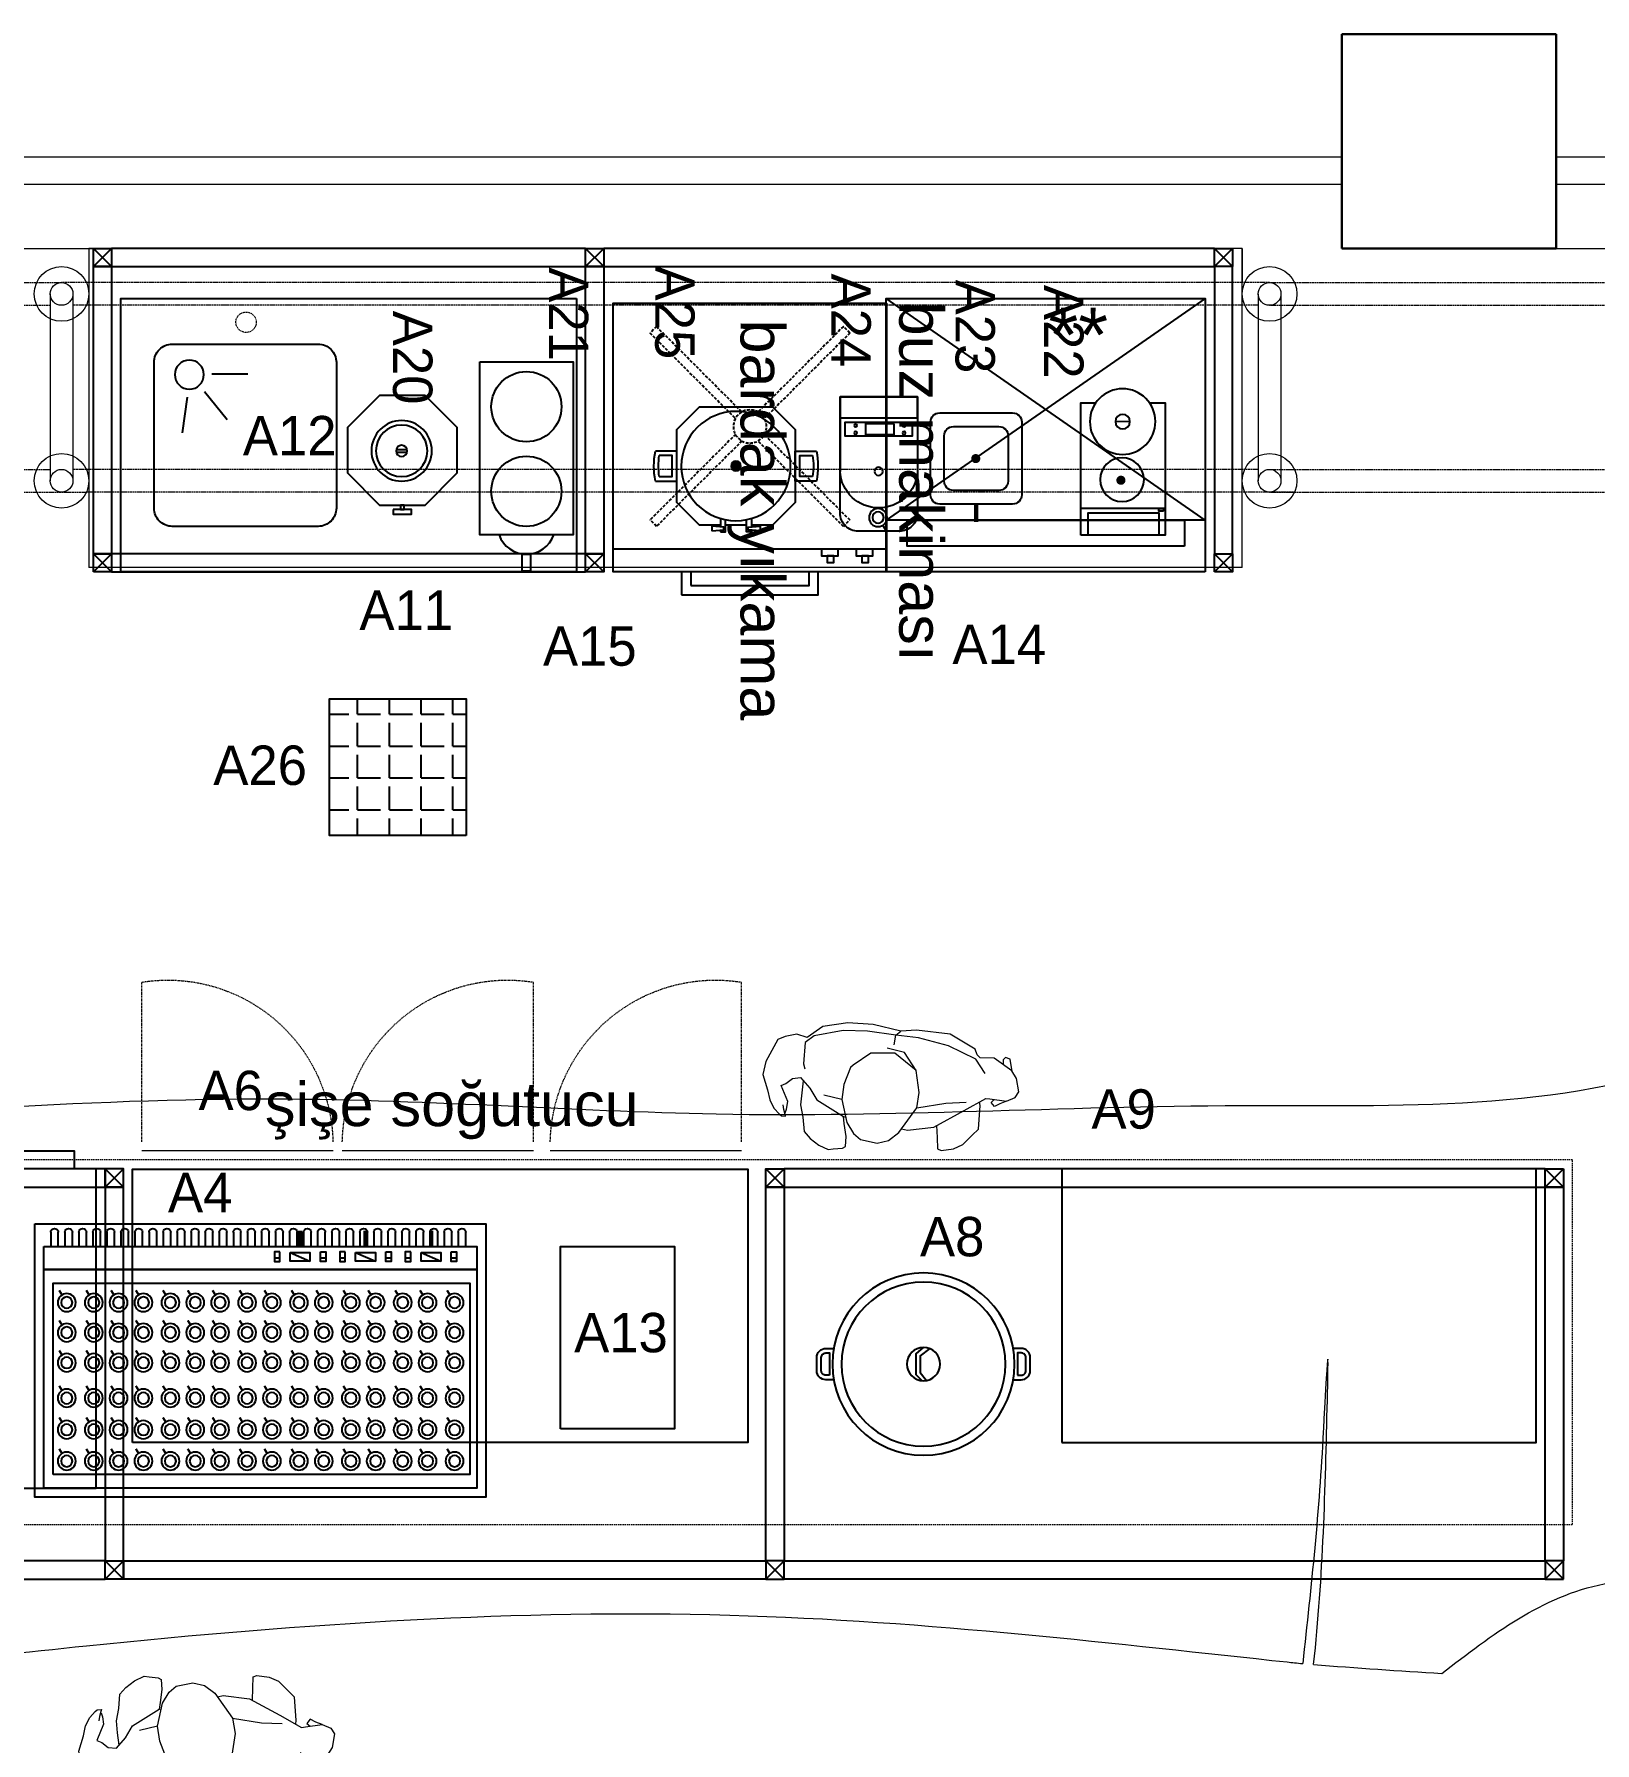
# Model space of a CAD drawing. Header units: millimetres. Extents: x 5421816 to 5431444, y -630403 to -629653.
# Drawn here: x 5425536 to 5425878.5, y -630041.1 to -629666.2 of the extents above; entities that cross this region are included whole.
import ezdxf
from ezdxf.enums import TextEntityAlignment as Align

# ---------------------------------------------------------------- set-up
doc = ezdxf.new("R2010")
doc.units = ezdxf.units.MM
doc.header["$LTSCALE"] = 0.05
for name, pattern in [('DASHED', [19.05, 12.7, -6.35]), ('DASHED2', [9.525, 6.35, -3.175]), ('DOT', [0.25, 0, -0.25])]:
    doc.linetypes.add(name, pattern=pattern)
doc.layers.get('0').update_dxf_attribs({"color": 253})
for name, color, linetype in [('-DWG_ANA', 7, 'Continuous'), ('002 Çizgi', 7, 'Continuous'), ('CG TASARIM LOGO', 7, 'Continuous'), ('Kıtc-002 Çizgi', 7, 'Continuous'), ('Kıtc-006 Yazı 001', 1, 'Continuous'), ('Kıtc-040 Detay', 7, 'Continuous'), ('S2000-002 Çizgi', 7, 'Continuous')]:
    doc.layers.add(name, color=color, linetype=linetype)
for name, color, linetype, lineweight in [('-DWG_DETAY1', 7, 'Continuous', 9), ('-DWG_DETAY4', 7, 'DOT', 18), ('A-ALÇIPAN', 30, 'Continuous', 30), ('TEFRIS', 251, 'Continuous', 9), ('tefriş', 45, 'Continuous', 18)]:
    doc.layers.add(name, color=color, linetype=linetype, lineweight=lineweight)
doc.styles.get("Standard").update_dxf_attribs({"font": 'arial.ttf'})
doc.styles.add('TAKSİM', font='GOTHIC.TTF', dxfattribs={"height": 7})

# ---------------------------------------------------------------- blocks, each defined once
blk = doc.blocks.new('cfcfcfcfc')
for p, q in [((220719.9, -32187.92), (220726.13, -32185.4)), ((220720.27, -32185.76), (220725.95, -32182.87)), ((220725.95, -32182.87), (220733.39, -32182.48)), ((220726.13, -32185.4), (220732.82, -32184.14)), ((220732.82, -32184.14), (220737.82, -32183.94)), ((220733.39, -32182.48), (220736.78, -32182.96)), ((220736.78, -32182.96), (220742.96, -32181.97)), ((220737.82, -32183.94), (220736.78, -32182.96)), ((220737.82, -32183.94), (220744.06, -32183.48)), ((220738.01, -32186.09), (220737.82, -32183.94)), ((220742.96, -32181.97), (220748.54, -32182.02)), ((220744.06, -32183.48), (220749.41, -32183.76)), ((220748.54, -32182.02), (220753.96, -32183.21)), ((220749.41, -32183.76), (220755.68, -32185.37)), ((220753.96, -32183.21), (220757.21, -32185.81)), ((220755.68, -32185.37), (220757.54, -32186.92)), ((220757.21, -32185.81), (220759.54, -32185.27)), ((220759.54, -32185.27), (220762.03, -32185.97)), ((220711.76, -32190.05), (220712.42, -32187.41)), ((220711.86, -32189.91), (220715.91, -32187.4)), ((220712.42, -32187.41), (220713.48, -32187.12)), ((220713.48, -32187.12), (220713.95, -32187.65)), ((220713.95, -32187.65), (220713.87, -32188.64)), ((220715.91, -32187.4), (220719.01, -32187.54)), ((220717.66, -32190.89), (220719.9, -32187.92)), ((220719.01, -32187.54), (220719.73, -32186.97)), ((220719.73, -32186.97), (220720.27, -32185.76)), ((220732.82, -32191.37), (220735.63, -32187.55)), ((220732.82, -32191.37), (220737.74, -32187.9)), ((220735.63, -32187.55), (220739.53, -32186.9)), ((220737.74, -32187.9), (220743.03, -32188.23)), ((220743.03, -32188.23), (220746.69, -32191.13)), ((220757.54, -32186.92), (220757.57, -32191.65)), ((220762.03, -32185.97), (220763.6, -32186.72)), ((220763.6, -32186.72), (220765.87, -32191.71)), ((220710.04, -32194.43), (220710.72, -32191.49)), ((220710.72, -32191.49), (220711.86, -32189.91)), ((220731.79, -32196.08), (220732.82, -32191.37)), ((220746.69, -32191.13), (220747.21, -32191.69)), ((220747.21, -32191.69), (220748.4, -32195.57)), ((220757.57, -32191.65), (220757.22, -32192.69)), ((220765.87, -32191.71), (220766.29, -32194.64)), ((220710.72, -32195.72), (220710.04, -32194.43)), ((220712.55, -32196.65), (220710.72, -32195.72)), ((220716.24, -32196.41), (220712.55, -32196.65)), ((220712.55, -32196.65), (220713.95, -32197.3)), ((220715.89, -32197.13), (220715.25, -32196.46)), ((220717.13, -32196.35), (220716.24, -32196.41)), ((220721.71, -32199.36), (220717.13, -32196.35)), ((220732.12, -32199.48), (220731.79, -32196.08)), ((220748.4, -32195.57), (220748.63, -32198.89)), ((220755.84, -32196.85), (220754.1, -32199.32)), ((220758, -32194.72), (220755.84, -32196.85)), ((220757.37, -32195.35), (220757.51, -32198.02)), ((220759.79, -32195.03), (220758, -32194.72)), ((220761.12, -32196.22), (220759.79, -32195.03)), ((220760.41, -32200.14), (220762.16, -32196.71)), ((220762.16, -32196.71), (220761.12, -32196.22)), ((220766.29, -32194.64), (220765.03, -32197.92)), ((220713.95, -32197.3), (220715.1, -32198.01)), ((220715.1, -32198.01), (220715.89, -32197.13)), ((220718.27, -32203.17), (220718.29, -32197.97)), ((220718.29, -32197.97), (220718.43, -32197.21)), ((220725.8, -32197.99), (220721.34, -32197.51)), ((220728.05, -32203.45), (220721.71, -32199.36)), ((220732.12, -32199.48), (220725.8, -32197.99)), ((220735.6, -32205.2), (220732.12, -32199.48)), ((220748.63, -32198.89), (220747.18, -32203.81)), ((220754.1, -32199.32), (220747.99, -32202.58)), ((220748.63, -32198.89), (220752.64, -32198.19)), ((220757.51, -32198.02), (220757.57, -32200.7)), ((220760.56, -32201.83), (220760.41, -32200.14)), ((220764.41, -32200.08), (220763.35, -32201.83)), ((220765.03, -32197.92), (220764.41, -32200.08)), ((220719.53, -32204.62), (220718.27, -32203.17)), ((220727.48, -32203.09), (220727.17, -32205.71)), ((220733.77, -32204.54), (220728.05, -32203.45)), ((220735.09, -32204.35), (220733.77, -32204.54)), ((220747.18, -32203.81), (220745.57, -32206.15)), ((220747.09, -32206.86), (220747.73, -32204.04)), ((220747.99, -32202.58), (220747.52, -32202.65)), ((220747.73, -32204.04), (220747.99, -32202.58)), ((220756.86, -32203.33), (220756.39, -32206.48)), ((220757.57, -32200.7), (220756.86, -32203.33)), ((220760.79, -32202.66), (220760.56, -32201.83)), ((220760.68, -32203.4), (220760.79, -32203.02)), ((220761.57, -32203.4), (220760.68, -32203.4)), ((220760.79, -32203.02), (220761.2, -32201.95)), ((220761.2, -32201.95), (220761.39, -32200.94)), ((220762.05, -32203.07), (220761.57, -32203.4)), ((220763.35, -32201.83), (220762.05, -32203.07)), ((220721.43, -32206.8), (220719.53, -32204.62)), ((220723.43, -32207.88), (220721.43, -32206.8)), ((220726.08, -32208.45), (220723.43, -32207.88)), ((220726.94, -32208.16), (220726.08, -32208.45)), ((220727.17, -32205.71), (220726.94, -32208.16)), ((220737.75, -32207.08), (220735.6, -32205.2)), ((220740.21, -32207.84), (220737.75, -32207.08)), ((220743.91, -32207.34), (220740.21, -32207.84)), ((220745.57, -32206.15), (220743.91, -32207.34)), ((220747.11, -32209.07), (220747.09, -32206.86)), ((220754.96, -32207.88), (220752.98, -32209.19)), ((220756.39, -32206.48), (220754.96, -32207.88)), ((220747.74, -32209.48), (220747.11, -32209.07)), ((220749.72, -32209.8), (220747.74, -32209.48)), ((220750.82, -32210.02), (220749.72, -32209.8)), ((220752.98, -32209.19), (220750.82, -32210.02))]:
    blk.add_line(p, q)
blk = doc.blocks.new('A$C470016F2')
at = {"layer": 'Kıtc-002 Çizgi'}
for points in [[(25, 8), (15, 8), (15, 4), (25, 4)], [(40, 4), (0, 4), (0, 0), (40, 0)]]:
    blk.add_lwpolyline(points, close=True, dxfattribs=at)
blk = doc.blocks.new('A$C53E03B34')
at = {"layer": 'Kıtc-002 Çizgi'}
for points in [[(3.74, 16.55), (2, 16.55, -0.414214), (0, 18.55), (0, 21.45, -0.414214), (2, 23.45), (3.74, 23.45)], [(43.14, 16.55), (44.87, 16.55, 0.414214), (46.87, 18.55), (46.87, 21.45, 0.414214), (44.87, 23.45), (43.14, 23.45)]]:
    blk.add_lwpolyline(points, format="xyb", dxfattribs=at)
for points in [[(22.08, 23.4), (24.16, 21.79), (24.16, 18.12), (22.75, 16.4)], [(23.49, 23.65), (25.16, 22.26), (25.16, 17.69), (23.76, 16.35)]]:
    blk.add_lwpolyline(points, dxfattribs=at)
for points in [[(2.83, 17.55), (2, 17.55, -0.414214), (1, 18.55), (1, 21.45, -0.414214), (2, 22.45), (2.83, 22.45)], [(44.05, 17.55), (44.87, 17.55, 0.414214), (45.87, 18.55), (45.87, 21.45, 0.414214), (44.87, 22.45), (44.05, 22.45)]]:
    blk.add_lwpolyline(points, format="xyb", close=True, dxfattribs=at)
for radius in [20, 18, 3.66]:
    blk.add_circle((23.44, 20), radius, dxfattribs=at)
blk = doc.blocks.new('A$C30F503A4')
at = {"layer": 'Kıtc-002 Çizgi'}
for p, q in [((56.05, 6.26), (60.38, 8.18)), ((70.42, 6.26), (74.75, 8.18)), ((84.79, 6.26), (89.12, 8.18))]:
    blk.add_line(p, q, dxfattribs=at)
for points in [[(0, 0), (99, 0), (99, 60), (0, 60)], [(2, 10), (97, 10), (97, 58), (2, 58)], [(4, 55), (4, 13), (95.5, 13), (95.5, 55)], [(2, 5), (97, 5), (97, 10), (2, 10)], [(53.76, 6.14), (52.58, 6.14), (52.58, 8.24), (53.76, 8.24)], [(56.05, 6.26), (60.38, 6.26), (60.38, 8.18), (56.05, 8.18)], [(62.67, 6.14), (63.84, 6.14), (63.84, 8.24), (62.67, 8.24)], [(68.13, 6.14), (66.95, 6.14), (66.95, 8.24), (68.13, 8.24)], [(70.42, 6.26), (74.75, 6.26), (74.75, 8.18), (70.42, 8.18)], [(77.04, 6.14), (78.21, 6.14), (78.21, 8.24), (77.04, 8.24)], [(82.5, 6.14), (81.32, 6.14), (81.32, 8.24), (82.5, 8.24)], [(84.79, 6.26), (89.12, 6.26), (89.12, 8.18), (84.79, 8.18)], [(91.41, 6.14), (92.58, 6.14), (92.58, 8.24), (91.41, 8.24)]]:
    blk.add_lwpolyline(points, close=True, dxfattribs=at)
for points, const_width in [([(5.94, 50.33), (5.36, 49.38)], 0.5), ([(11.88, 50.33), (11.3, 49.38)], 0.5), ([(17.32, 50.33), (16.74, 49.38)], 0.5), ([(22.77, 50.33), (22.18, 49.38)], 0.5), ([(28.7, 50.33), (28.12, 49.38)], 0.5), ([(34.15, 50.33), (33.57, 49.38)], 0.5), ([(39.59, 50.33), (39.01, 49.38)], 0.5), ([(45.53, 50.33), (44.95, 49.38)], 0.5), ([(50.97, 50.33), (50.39, 49.38)], 0.5), ([(56.91, 50.33), (56.33, 49.38)], 0.5), ([(62.36, 50.33), (61.77, 49.38)], 0.5), ([(68.29, 50.33), (67.71, 49.38)], 0.5), ([(73.74, 50.33), (73.16, 49.38)], 0.5), ([(79.68, 50.33), (79.09, 49.38)], 0.5), ([(85.12, 50.33), (84.54, 49.38)], 0.5), ([(91.06, 50.33), (90.48, 49.38)], 0.5), ([(5.94, 43.43), (5.36, 42.49)], 0.5), ([(11.88, 43.43), (11.3, 42.49)], 0.5), ([(17.32, 43.43), (16.74, 42.49)], 0.5), ([(22.77, 43.43), (22.18, 42.49)], 0.5), ([(28.7, 43.43), (28.12, 42.49)], 0.5), ([(34.15, 43.43), (33.57, 42.49)], 0.5), ([(39.59, 43.43), (39.01, 42.49)], 0.5), ([(45.53, 43.43), (44.95, 42.49)], 0.5), ([(50.97, 43.43), (50.39, 42.49)], 0.5), ([(56.91, 43.43), (56.33, 42.49)], 0.5), ([(62.36, 43.43), (61.77, 42.49)], 0.5), ([(68.29, 43.43), (67.71, 42.49)], 0.5), ([(73.74, 43.43), (73.16, 42.49)], 0.5), ([(79.68, 43.43), (79.09, 42.49)], 0.5), ([(85.12, 43.43), (84.54, 42.49)], 0.5), ([(91.06, 43.43), (90.48, 42.49)], 0.5), ([(5.94, 36.51), (5.36, 35.56)], 0.5), ([(11.88, 36.51), (11.3, 35.56)], 0.5), ([(17.32, 36.51), (16.74, 35.56)], 0.5), ([(22.77, 36.51), (22.18, 35.56)], 0.5), ([(28.7, 36.51), (28.12, 35.56)], 0.5), ([(34.15, 36.51), (33.57, 35.56)], 0.5), ([(39.59, 36.51), (39.01, 35.56)], 0.5), ([(45.53, 36.51), (44.95, 35.56)], 0.5), ([(50.97, 36.51), (50.39, 35.56)], 0.5), ([(56.91, 36.51), (56.33, 35.56)], 0.5), ([(62.36, 36.51), (61.77, 35.56)], 0.5), ([(68.29, 36.51), (67.71, 35.56)], 0.5), ([(73.74, 36.51), (73.16, 35.56)], 0.5), ([(79.68, 36.51), (79.09, 35.56)], 0.5), ([(85.12, 36.51), (84.54, 35.56)], 0.5), ([(91.06, 36.51), (90.48, 35.56)], 0.5), ([(5.94, 28.73), (5.36, 27.78)], 0.5), ([(11.88, 28.73), (11.3, 27.78)], 0.5), ([(17.32, 28.73), (16.74, 27.78)], 0.5), ([(22.77, 28.73), (22.18, 27.78)], 0.5), ([(28.7, 28.73), (28.12, 27.78)], 0.5), ([(34.15, 28.73), (33.57, 27.78)], 0.5), ([(39.59, 28.73), (39.01, 27.78)], 0.5), ([(45.53, 28.73), (44.95, 27.78)], 0.5), ([(50.97, 28.73), (50.39, 27.78)], 0.5), ([(56.91, 28.73), (56.33, 27.78)], 0.5), ([(62.36, 28.73), (61.77, 27.78)], 0.5), ([(68.29, 28.73), (67.71, 27.78)], 0.5), ([(73.74, 28.73), (73.16, 27.78)], 0.5), ([(79.68, 28.73), (79.09, 27.78)], 0.5), ([(85.12, 28.73), (84.54, 27.78)], 0.5), ([(91.06, 28.73), (90.48, 27.78)], 0.5), ([(5.94, 22.14), (5.36, 21.19)], 0.5), ([(11.88, 22.14), (11.3, 21.19)], 0.5), ([(17.32, 22.14), (16.74, 21.19)], 0.5), ([(22.77, 22.14), (22.18, 21.19)], 0.5), ([(28.7, 22.14), (28.12, 21.19)], 0.5), ([(34.15, 22.14), (33.57, 21.19)], 0.5), ([(39.59, 22.14), (39.01, 21.19)], 0.5), ([(45.53, 22.14), (44.95, 21.19)], 0.5), ([(50.97, 22.14), (50.39, 21.19)], 0.5), ([(56.91, 22.14), (56.33, 21.19)], 0.5), ([(62.36, 22.14), (61.77, 21.19)], 0.5), ([(68.29, 22.14), (67.71, 21.19)], 0.5), ([(73.74, 22.14), (73.16, 21.19)], 0.5), ([(79.68, 22.14), (79.09, 21.19)], 0.5), ([(85.12, 22.14), (84.54, 21.19)], 0.5), ([(91.06, 22.14), (90.48, 21.19)], 0.5), ([(5.94, 15.54), (5.36, 14.59)], 0.5), ([(11.88, 15.54), (11.3, 14.59)], 0.5), ([(17.32, 15.54), (16.74, 14.59)], 0.5), ([(22.77, 15.54), (22.18, 14.59)], 0.5), ([(28.7, 15.54), (28.12, 14.59)], 0.5), ([(34.15, 15.54), (33.57, 14.59)], 0.5), ([(39.59, 15.54), (39.01, 14.59)], 0.5), ([(45.53, 15.54), (44.95, 14.59)], 0.5), ([(50.97, 15.54), (50.39, 14.59)], 0.5), ([(56.91, 15.54), (56.33, 14.59)], 0.5), ([(62.36, 15.54), (61.77, 14.59)], 0.5), ([(68.29, 15.54), (67.71, 14.59)], 0.5), ([(73.74, 15.54), (73.16, 14.59)], 0.5), ([(79.68, 15.54), (79.09, 14.59)], 0.5), ([(85.12, 15.54), (84.54, 14.59)], 0.5), ([(91.06, 15.54), (90.48, 14.59)], 0.5), ([(53.76, 7.5), (52.58, 7.5)], 0.5), ([(62.67, 7.5), (63.84, 7.5)], 0.5), ([(68.13, 7.5), (66.95, 7.5)], 0.5), ([(77.04, 7.5), (78.21, 7.5)], 0.5), ([(82.5, 7.5), (81.32, 7.5)], 0.5), ([(91.41, 7.5), (92.58, 7.5)], 0.5), ([(58.24, 5), (58.24, 1.5)], 1), ([(72.61, 5), (72.61, 1.5)], 1), ([(86.98, 5), (86.98, 1.5)], 1)]:
    blk.add_lwpolyline(points, dxfattribs=dict(at, const_width=const_width))
for points in [[(3.49, 1.85), (3.49, 5)], [(5.16, 5), (5.16, 1.85)], [(6.57, 1.85), (6.57, 5)], [(8.25, 5), (8.25, 1.85)], [(9.66, 1.85), (9.66, 5)], [(11.33, 5), (11.33, 1.85)], [(11.33, 5), (11.33, 1.85)], [(12.74, 1.85), (12.74, 5)], [(14.41, 5), (14.41, 1.85)], [(15.82, 1.85), (15.82, 5)], [(17.5, 5), (17.5, 1.85)], [(18.91, 1.85), (18.91, 5)], [(20.58, 5), (20.58, 1.85)], [(20.58, 5), (20.58, 1.85)], [(21.99, 1.85), (21.99, 5)], [(23.67, 5), (23.67, 1.85)], [(25.07, 1.85), (25.07, 5)], [(26.75, 5), (26.75, 1.85)], [(28.16, 1.85), (28.16, 5)], [(29.83, 5), (29.83, 1.85)], [(29.83, 5), (29.83, 1.85)], [(31.24, 1.85), (31.24, 5)], [(32.92, 5), (32.92, 1.85)], [(34.33, 1.85), (34.33, 5)], [(36, 5), (36, 1.85)], [(37.41, 1.85), (37.41, 5)], [(39.08, 5), (39.08, 1.85)], [(39.08, 5), (39.08, 1.85)], [(40.49, 1.85), (40.49, 5)], [(42.17, 5), (42.17, 1.85)], [(43.58, 1.85), (43.58, 5)], [(45.25, 5), (45.25, 1.85)], [(46.66, 1.85), (46.66, 5)], [(48.33, 5), (48.33, 1.85)], [(48.33, 5), (48.33, 1.85)], [(49.74, 1.85), (49.74, 5)], [(51.42, 5), (51.42, 1.85)], [(52.83, 1.85), (52.83, 5)], [(54.5, 5), (54.5, 1.85)], [(55.91, 1.85), (55.91, 5)], [(57.59, 5), (57.59, 1.85)], [(58.17, 5), (58.17, 1.85)], [(58.63, 5), (58.63, 1.85)], [(59, 1.85), (59, 5)], [(60.67, 5), (60.67, 1.85)], [(62.08, 1.85), (62.08, 5)], [(63.75, 5), (63.75, 1.85)], [(65.16, 1.85), (65.16, 5)], [(66.84, 5), (66.84, 1.85)], [(68.25, 1.85), (68.25, 5)], [(69.92, 5), (69.92, 1.85)], [(71.33, 1.85), (71.33, 5)], [(72.53, 5), (72.53, 1.85)], [(73, 5), (73, 1.85)], [(74.41, 1.85), (74.41, 5)], [(76.09, 5), (76.09, 1.85)], [(77.5, 1.85), (77.5, 5)], [(79.17, 5), (79.17, 1.85)], [(80.58, 1.85), (80.58, 5)], [(82.26, 5), (82.26, 1.85)], [(83.66, 1.85), (83.66, 5)], [(85.34, 5), (85.34, 1.85)], [(86.75, 1.85), (86.75, 5)], [(86.9, 5), (86.9, 1.85)], [(88.42, 5), (88.42, 1.85)], [(89.83, 1.85), (89.83, 5)], [(91.51, 5), (91.51, 1.85)], [(92.92, 1.85), (92.92, 5)], [(94.59, 5), (94.59, 1.85)]]:
    blk.add_lwpolyline(points, dxfattribs=at)
for centre, radius in [((7.01, 52.07), 1.98), ((7.01, 52.07), 1.24), ((12.95, 52.07), 1.98), ((12.95, 52.07), 1.24), ((18.39, 52.07), 1.98), ((18.39, 52.07), 1.24), ((23.83, 52.07), 1.98), ((23.83, 52.07), 1.24), ((29.77, 52.07), 1.98), ((29.77, 52.07), 1.24), ((35.22, 52.07), 1.98), ((35.22, 52.07), 1.24), ((40.66, 52.07), 1.98), ((40.66, 52.07), 1.24), ((46.6, 52.07), 1.98), ((46.6, 52.07), 1.24), ((52.04, 52.07), 1.98), ((52.04, 52.07), 1.24), ((57.98, 52.07), 1.98), ((57.98, 52.07), 1.24), ((63.42, 52.07), 1.98), ((63.42, 52.07), 1.24), ((69.36, 52.07), 1.98), ((69.36, 52.07), 1.24), ((74.81, 52.07), 1.98), ((74.81, 52.07), 1.24), ((80.74, 52.07), 1.98), ((80.74, 52.07), 1.24), ((86.19, 52.07), 1.98), ((86.19, 52.07), 1.24), ((92.13, 52.07), 1.98), ((92.13, 52.07), 1.24), ((7.01, 45.17), 1.98), ((7.01, 45.17), 1.24), ((12.95, 45.17), 1.98), ((12.95, 45.17), 1.24), ((18.39, 45.17), 1.98), ((18.39, 45.17), 1.24), ((23.83, 45.17), 1.98), ((23.83, 45.17), 1.24), ((29.77, 45.17), 1.98), ((29.77, 45.17), 1.24), ((35.22, 45.17), 1.98), ((35.22, 45.17), 1.24), ((40.66, 45.17), 1.98), ((40.66, 45.17), 1.24), ((46.6, 45.17), 1.98), ((46.6, 45.17), 1.24), ((52.04, 45.17), 1.98), ((52.04, 45.17), 1.24), ((57.98, 45.17), 1.98), ((57.98, 45.17), 1.24), ((63.42, 45.17), 1.98), ((63.42, 45.17), 1.24), ((69.36, 45.17), 1.98), ((69.36, 45.17), 1.24), ((74.81, 45.17), 1.98), ((74.81, 45.17), 1.24), ((80.74, 45.17), 1.98), ((80.74, 45.17), 1.24), ((86.19, 45.17), 1.98), ((86.19, 45.17), 1.24), ((92.13, 45.17), 1.98), ((92.13, 45.17), 1.24), ((7.01, 38.25), 1.98), ((7.01, 38.25), 1.24), ((12.95, 38.25), 1.98), ((12.95, 38.25), 1.24), ((18.39, 38.25), 1.98), ((18.39, 38.25), 1.24), ((23.83, 38.25), 1.98), ((23.83, 38.25), 1.24), ((29.77, 38.25), 1.98), ((29.77, 38.25), 1.24), ((35.22, 38.25), 1.98), ((35.22, 38.25), 1.24), ((40.66, 38.25), 1.98), ((40.66, 38.25), 1.24), ((46.6, 38.25), 1.98), ((46.6, 38.25), 1.24), ((52.04, 38.25), 1.98), ((52.04, 38.25), 1.24), ((57.98, 38.25), 1.98), ((57.98, 38.25), 1.24), ((63.42, 38.25), 1.98), ((63.42, 38.25), 1.24), ((69.36, 38.25), 1.98), ((69.36, 38.25), 1.24), ((74.81, 38.25), 1.98), ((74.81, 38.25), 1.24), ((80.74, 38.25), 1.98), ((80.74, 38.25), 1.24), ((86.19, 38.25), 1.98), ((86.19, 38.25), 1.24), ((92.13, 38.25), 1.98), ((92.13, 38.25), 1.24), ((7.01, 30.47), 1.98), ((7.01, 30.47), 1.24), ((12.95, 30.47), 1.98), ((12.95, 30.47), 1.24), ((18.39, 30.47), 1.98), ((18.39, 30.47), 1.24), ((23.83, 30.47), 1.98), ((23.83, 30.47), 1.24), ((29.77, 30.47), 1.98), ((29.77, 30.47), 1.24), ((35.22, 30.47), 1.98), ((35.22, 30.47), 1.24), ((40.66, 30.47), 1.98), ((40.66, 30.47), 1.24), ((46.6, 30.47), 1.98), ((46.6, 30.47), 1.24), ((52.04, 30.47), 1.98), ((52.04, 30.47), 1.24), ((57.98, 30.47), 1.98), ((57.98, 30.47), 1.24), ((63.42, 30.47), 1.98), ((63.42, 30.47), 1.24), ((69.36, 30.47), 1.98), ((69.36, 30.47), 1.24), ((74.81, 30.47), 1.98), ((74.81, 30.47), 1.24), ((80.74, 30.47), 1.98), ((80.74, 30.47), 1.24), ((86.19, 30.47), 1.98), ((86.19, 30.47), 1.24), ((92.13, 30.47), 1.98), ((92.13, 30.47), 1.24), ((7.01, 23.88), 1.98), ((7.01, 23.88), 1.24), ((12.95, 23.88), 1.98), ((12.95, 23.88), 1.24), ((18.39, 23.88), 1.98), ((18.39, 23.88), 1.24), ((23.83, 23.88), 1.98), ((23.83, 23.88), 1.24), ((29.77, 23.88), 1.98), ((29.77, 23.88), 1.24), ((35.22, 23.88), 1.98), ((35.22, 23.88), 1.24), ((40.66, 23.88), 1.98), ((40.66, 23.88), 1.24), ((46.6, 23.88), 1.98), ((46.6, 23.88), 1.24), ((52.04, 23.88), 1.98), ((52.04, 23.88), 1.24), ((57.98, 23.88), 1.98), ((57.98, 23.88), 1.24), ((63.42, 23.88), 1.98), ((63.42, 23.88), 1.24), ((69.36, 23.88), 1.98), ((69.36, 23.88), 1.24), ((74.81, 23.88), 1.98), ((74.81, 23.88), 1.24), ((80.74, 23.88), 1.98), ((80.74, 23.88), 1.24), ((86.19, 23.88), 1.98), ((86.19, 23.88), 1.24), ((92.13, 23.88), 1.98), ((92.13, 23.88), 1.24), ((7.01, 17.28), 1.98), ((12.95, 17.28), 1.98), ((18.39, 17.28), 1.98), ((23.83, 17.28), 1.98), ((29.77, 17.28), 1.98), ((35.22, 17.28), 1.98), ((40.66, 17.28), 1.98), ((46.6, 17.28), 1.98), ((52.04, 17.28), 1.98), ((57.98, 17.28), 1.98), ((63.42, 17.28), 1.98), ((69.36, 17.28), 1.98), ((74.81, 17.28), 1.98), ((80.74, 17.28), 1.98), ((86.19, 17.28), 1.98), ((92.13, 17.28), 1.98), ((7.01, 17.28), 1.24), ((12.95, 17.28), 1.24), ((18.39, 17.28), 1.24), ((23.83, 17.28), 1.24), ((29.77, 17.28), 1.24), ((35.22, 17.28), 1.24), ((40.66, 17.28), 1.24), ((46.6, 17.28), 1.24), ((52.04, 17.28), 1.24), ((57.98, 17.28), 1.24), ((63.42, 17.28), 1.24), ((69.36, 17.28), 1.24), ((74.81, 17.28), 1.24), ((80.74, 17.28), 1.24), ((86.19, 17.28), 1.24), ((92.13, 17.28), 1.24)]:
    blk.add_circle(centre, radius, dxfattribs=at)
for centre in [(4.33, 1.85), (7.41, 1.85), (10.49, 1.85), (10.49, 1.85), (13.58, 1.85), (16.66, 1.85), (19.74, 1.85), (19.74, 1.85), (22.83, 1.85), (25.91, 1.85), (29, 1.85), (29, 1.85), (32.08, 1.85), (35.16, 1.85), (38.25, 1.85), (38.25, 1.85), (41.33, 1.85), (44.41, 1.85), (47.5, 1.85), (47.5, 1.85), (50.58, 1.85), (53.66, 1.85), (56.75, 1.85), (59.83, 1.85), (62.92, 1.85), (66, 1.85), (69.08, 1.85), (72.17, 1.85), (75.25, 1.85), (78.33, 1.85), (81.42, 1.85), (84.5, 1.85), (87.59, 1.85), (90.67, 1.85), (93.75, 1.85)]:
    blk.add_arc(centre, 0.837, 180, 0, dxfattribs=at)
blk = doc.blocks.new('A$C6C415FB2')
at = {"layer": '-DWG_ANA', "color": 0, "elevation": 0}
blk.add_lwpolyline([(101.46, 164.16), (41.46, 164.16), (41.46, 29.16), (101.46, 29.16)], close=True, dxfattribs=at)
at = {"layer": '-DWG_DETAY1', "color": 0}
for p, q in [((37.46, 120.16), (37.46, 162.16)), ((37.46, 76.16), (37.46, 118.16)), ((37.46, 30.52), (37.46, 72.52))]:
    blk.add_line(p, q, dxfattribs=at)
at = {"layer": '-DWG_DETAY4', "color": 0, "elevation": 0}
for points in [[(35.46, 162.16), (0.46, 162.16, 0.454885), (35.46, 120.19, 0.414214)], [(35.46, 76.16), (0.46, 76.16, -0.454885), (35.46, 118.13, -0.414214)], [(35.46, 30.52), (0.46, 30.52, -0.454885), (35.46, 72.49, -0.414214)]]:
    blk.add_lwpolyline(points, format="xyb", dxfattribs=at)
blk = doc.blocks.new('A$C14D17327')
at = {"layer": 'Kıtc-002 Çizgi', "color": 1, "elevation": 0}
blk.add_lwpolyline([(0, 4), (4, 4), (4, 0), (0, 0)], close=True, dxfattribs=at)
for points in [[(0, 4), (4, 0)], [(0, 0), (4, 4)]]:
    blk.add_lwpolyline(points, dxfattribs=at)
blk = doc.blocks.new('A$C3DDB3116')
at = {"layer": 'Kıtc-002 Çizgi'}
blk.add_lwpolyline([(0, 45.94), (20.5, 45.94), (20.5, 7.94), (0, 7.94), (0, 45.94)], dxfattribs=at)
blk.add_lwpolyline([(9.32, 3.72), (11.18, 3.72), (11.18, 0), (9.32, 0)], close=True, dxfattribs=at)
for centre in [(10.25, 36.07), (10.25, 17.5)]:
    blk.add_circle(centre, 7.7, dxfattribs=at)
blk.add_arc((10.25, 10.08), 6.37, 199.6345, 340.3655, dxfattribs=at)
blk = doc.blocks.new('A$C139E487F')
at = {"layer": '002 Çizgi'}
h = blk.add_hatch(color=256, dxfattribs=at)
edge = h.paths.add_edge_path()
edge.add_arc((18, 14.42), 1.06, 0, 360)
for points in [[(21.4, 1.42), (26, 1.42), (31, 6.42), (31, 22.42), (26, 27.42), (10, 27.42), (5, 22.42), (5, 6.42), (10, 1.42), (14.6, 1.42)], [(0.34, 11.14), (5, 11.14), (5, 17.71), (0.34, 17.71)], [(1.18, 12.14), (4, 12.14), (4, 16.71), (1.18, 16.71)], [(35.66, 11.14), (31, 11.14), (31, 17.71), (35.66, 17.71)], [(34.82, 12.14), (32, 12.14), (32, 16.71), (34.82, 16.71)], [(15.69, 1.42), (20.31, 1.42)]]:
    blk.add_lwpolyline(points, dxfattribs=at)
for radius in [12, 1.06]:
    blk.add_circle((18, 14.42), radius, dxfattribs=at)
for centre, radius, start, end in [((16, 14.42), 16, 168.1479, 191.8521), ((16, 14.42), 15, 171.2333, 188.7667), ((20, 14.42), 15, 351.2333, 8.7667), ((20, 14.42), 16, 348.1479, 11.8521)]:
    blk.add_arc(centre, radius, start, end, dxfattribs=at)
at = {"layer": 'Kıtc-002 Çizgi'}
for points in [[(12.67, 0.2), (15.33, 0.41), (15.33, 1.04), (12.67, 1.25)], [(23.33, 0.2), (20.67, 0.41), (20.67, 1.04), (23.33, 1.25)]]:
    blk.add_lwpolyline(points, close=True, dxfattribs=at)
for points in [[(14.6, 2.92), (14.6, 1.09)], [(14.6, 0), (15.69, 0), (15.69, 2.69)], [(14.6, 0.35), (14.6, 0)], [(21.4, 0), (20.31, 0), (20.31, 2.69)], [(21.4, 2.92), (21.4, 1.09)], [(21.4, 0.35), (21.4, 0)]]:
    blk.add_lwpolyline(points, dxfattribs=at)
blk = doc.blocks.new('A$C59BC7357')
at = {"layer": 'Kıtc-002 Çizgi'}
for p, q in [((15.13, 11.88), (15.13, 14.55)), ((15.69, 14.55), (15.69, 11.87))]:
    blk.add_line(p, q, dxfattribs=at)
blk.add_lwpolyline([(28.96, 18.92), (28.96, 7.84), (21.12, 0), (10.04, 0), (2.2, 7.84), (2.2, 18.92), (10.04, 26.76), (21.12, 26.76), (28.96, 18.92)], dxfattribs=at)
for points in [[(1.1, 11.18), (0, 11.18), (0, 15.58), (1.1, 15.58)], [(2.2, 12.95), (1.1, 12.95), (1.1, 13.81), (2.2, 13.81)]]:
    blk.add_lwpolyline(points, close=True, dxfattribs=at)
for radius in [7.38, 6.28, 1.37]:
    blk.add_circle((15.43, 13.21), radius, dxfattribs=at)
blk = doc.blocks.new('A$C0D0247C1')
at = {"layer": 'Kıtc-002 Çizgi'}
for points in [[(2, 0), (18, 0, 0.414214), (20, 2), (20, 18, 0.414214), (18, 20), (2, 20, 0.414214), (0, 18), (0, 2, 0.414214)], [(5, 3), (15, 3, 0.414214), (17, 5), (17, 15, 0.414214), (15, 17), (5, 17, 0.414214), (3, 15), (3, 5, 0.414214)]]:
    blk.add_lwpolyline(points, format="xyb", close=True, dxfattribs=at)
at = {"layer": 'Kıtc-002 Çizgi', "const_width": 1}
blk.add_lwpolyline([(9.53, 10.08, 1), (10.53, 10.08, 1)], format="xyb", close=True, dxfattribs=at)
blk.add_lwpolyline([(20, 10), (23.95, 10)], dxfattribs=at)
blk = doc.blocks.new('A$C64277205')
at = {"layer": '002 Çizgi'}
blk.add_lwpolyline([(4, 0), (13, 0, 0.414214), (17, 4), (17, 29.5), (0, 29.5), (0, 4, 0.414214)], format="xyb", close=True, dxfattribs=at)
for points in [[(0, 29.5), (17, 29.5), (17, 24.89), (0, 24.89)], [(1.08, 23.89), (15.92, 23.89), (15.92, 20.92), (1.08, 20.92)], [(5.15, 23.57), (11.4, 23.57), (11.4, 21.24), (5.15, 21.24)]]:
    blk.add_lwpolyline(points, close=True, dxfattribs=at)
for points in [[(17, 13.14), (17, 24.89), (0, 24.89), (0, 13.14)], [(17, 13.14), (17, 24.89), (17, 24.89), (17, 13.14)]]:
    blk.add_lwpolyline(points, dxfattribs=at)
for centre, radius in [((2.96, 23.23), 0.33), ((13.6, 23.23), 0.33), ((2.96, 21.57), 0.33), ((13.6, 21.57), 0.33), ((8.54, 13.14), 0.901)]:
    blk.add_circle(centre, radius, dxfattribs=at)
blk.add_arc((8.5, 13.65), 8.52, 183.4714, 356.5286, dxfattribs=at)
at = {"layer": 'Kıtc-002 Çizgi', "const_width": 0.5}
blk.add_lwpolyline([(7.59, 1.28), (7.01, 0.34)], dxfattribs=at)
at = {"layer": 'Kıtc-002 Çizgi'}
for radius in [1.98, 1.24]:
    blk.add_circle((8.66, 3.02), radius, dxfattribs=at)
blk = doc.blocks.new('A$C1C4536AD')
at = {"layer": 'Kıtc-002 Çizgi'}
for points in [[(0, 29), (0, 0), (18.5, 0)], [(3.39, 29), (0, 29), (0, 26.84)], [(18.5, 26.95), (18.5, 29), (15.2, 29)], [(18.5, 0), (18.5, 29)], [(7.82, 24.81), (10.92, 24.88)], [(0, 5.79), (18.5, 5.79)], [(1.26, 0), (1.26, 4.77), (16.97, 4.77), (16.97, 0)]]:
    blk.add_lwpolyline(points, dxfattribs=at)
at = {"layer": 'Kıtc-002 Çizgi', "const_width": 1}
blk.add_lwpolyline([(9.18, 12.02, 1), (10.18, 12.02, 1)], format="xyb", close=True, dxfattribs=at)
at = {"layer": 'Kıtc-002 Çizgi'}
blk.add_lwpolyline([(0.33, 5.24), (1.35, 5.24), (1.35, 5.79), (0.33, 5.79)], close=True, dxfattribs=at)
for centre, radius in [((9.3, 24.88), 7.2), ((9.3, 24.88), 1.6), ((9.43, 12.15), 4.82)]:
    blk.add_circle(centre, radius, dxfattribs=at)
blk = doc.blocks.new('A$C72A034B9')
at = {"layer": 'Kıtc-002 Çizgi'}
for p, q in [((11.66, 32.76, 0), (19.47, 33.87, 0)), ((6.52, 27.29, 0), (6.52, 19.4, 0)), ((10.43, 28.95, 0), (16.53, 23.94, 0))]:
    blk.add_line(p, q, dxfattribs=at)
at = {"layer": 'Kıtc-002 Çizgi', "elevation": 0}
blk.add_lwpolyline([(4, 0), (36, 0, 0.414214), (40, 4), (40, 36, 0.414214), (36, 40), (4, 40, 0.414214), (0, 36), (0, 4, 0.414214)], format="xyb", close=True, dxfattribs=at)
at = {"layer": 'Kıtc-002 Çizgi'}
blk.add_circle((6.71, 32.26, 0), 3.19, dxfattribs=at)
blk = doc.blocks.new('A$C521B02A0')
at = {"layer": 'S2000-002 Çizgi'}
blk.add_line((6.65, 10), (10.64, 10), dxfattribs=at)
for points in [[(0, 64), (0, 10), (60, 10), (60, 64)], [(0, 64), (0, 5), (60, 5), (60, 64)], [(3, 10), (6.65, 10), (6.65, 8.54), (3, 8.54)], [(3.97, 8.54), (5.43, 8.54), (5.43, 7.08), (3.97, 7.08)], [(10.64, 10), (14.29, 10), (14.29, 8.54), (10.64, 8.54)], [(11.61, 8.54), (13.07, 8.54), (13.07, 7.08), (11.61, 7.08)], [(45, 0), (15, 0), (15, 5), (45, 5)], [(43, 2), (17, 2), (17, 5), (43, 5)]]:
    blk.add_lwpolyline(points, close=True, dxfattribs=at)
at = {"layer": 'S2000-002 Çizgi', "linetype": 'DASHED'}
for points in [[(8.08, 57.42), (9.49, 58.84)], [(8.08, 57.42), (26.83, 38.67)], [(9.49, 58.84), (28.24, 40.09)], [(31.86, 40.19), (50.51, 58.84)], [(33.27, 38.77), (51.92, 57.42)], [(50.51, 58.84), (51.92, 57.42)], [(26.73, 35.06), (8.08, 16.41)], [(31.76, 33.74), (50.51, 15)], [(33.17, 35.16), (51.92, 16.41)], [(28.14, 33.64), (9.49, 15)], [(9.49, 15), (8.08, 16.41)], [(50.51, 15), (51.92, 16.41)]]:
    blk.add_lwpolyline(points, dxfattribs=at)
blk.add_circle((30, 36.92), 3.63, dxfattribs=at)
blk = doc.blocks.new('A$C4EA64847')
at = {"layer": 'S2000-002 Çizgi'}
for points in [[(1.56, 0), (50.19, 70)], [(50.19, 0), (1.56, 70)], [(50.19, 0), (50.19, 70)]]:
    blk.add_lwpolyline(points, dxfattribs=at)
for points in [[(61.56, 0), (61.56, 70), (1.56, 70), (1.56, 0)], [(55.92, 4.59), (55.92, 65.41), (50.19, 65.41), (50.19, 4.59)]]:
    blk.add_lwpolyline(points, close=True, dxfattribs=at)
blk.add_text('**', height=12, rotation=90, dxfattribs=at).set_placement((15.55, 21.33))

msp = doc.modelspace()

# ---------------------------------------------------------------- hatches: boundary and pattern name
at = {"layer": 'S2000-002 Çizgi'}
h = msp.add_hatch(dxfattribs=at)
h.set_pattern_fill('ANGLE', color=256, angle=360)
h.set_pattern_definition([(360, (5416694.141, -629801.452), (3e-15, 6.985), [5.08, -1.905]), (90, (5416694.141, -629801.452), (-6.985, 4e-15), [5.08, -1.905])])
h.paths.add_polyline_path([(5425600.83, -629842.03), (5425630.83, -629842.03), (5425630.83, -629812.03), (5425600.83, -629812.03)])

# ---------------------------------------------------------------- linework, layer by layer
at = {"layer": '-DWG_DETAY4', "color": 0}
msp.add_circle((5425582.55, -629729.39, 0), 2.24, dxfattribs=at)
msp.add_lwpolyline([(5425651.58, -629972.16), (5425651.58, -629932.16), (5425676.58, -629932.16), (5425676.58, -629972.16)], close=True)
at = {"layer": 'A-ALÇIPAN'}
for p, q in [((5425870.05, -629666.18), (5425823.05, -629666.18)), ((5425823.05, -629666.18), (5425823.05, -629713.18)), ((5425870.05, -629666.18), (5425870.05, -629713.18)), ((5425823.05, -629713.18), (5425870.05, -629713.18))]:
    msp.add_line(p, q, dxfattribs=at)
at = {"layer": 'CG TASARIM LOGO'}
msp.add_lwpolyline([(5425761.54, -629975.18), (5425865.64, -629975.18), (5425865.64, -629915.18), (5425761.54, -629915.18)], close=True, dxfattribs=at)
at = {"layer": 'Kıtc-002 Çizgi', "color": 1}
for points in [[(5425657.05, -629717.18), (5425657.05, -629713.18), (5425553.05, -629713.18), (5425553.05, -629717.18)], [(5425795.05, -629717.18), (5425795.05, -629713.18), (5425661.05, -629713.18), (5425661.05, -629717.18)], [(5425553.05, -629717.18), (5425553.05, -629780.18), (5425549.05, -629780.18), (5425549.05, -629717.18)], [(5425661.05, -629717.18), (5425661.05, -629780.18), (5425657.05, -629780.18), (5425657.05, -629717.18)], [(5425795.05, -629717.18), (5425795.05, -629780.18), (5425799.05, -629780.18), (5425799.05, -629717.18)], [(5425553.05, -629784.18), (5425657.05, -629784.18), (5425657.05, -629780.18), (5425553.05, -629780.18)], [(5425427.64, -629915.18), (5425427.64, -629919.18), (5425551.64, -629919.18), (5425551.64, -629915.18)], [(5425867.64, -629919.18), (5425867.64, -629915.18), (5425700.64, -629915.18), (5425700.64, -629919.18)], [(5425555.64, -630001.18), (5425555.64, -629919.18), (5425551.64, -629919.18), (5425551.64, -630001.18)], [(5425700.64, -629919.18), (5425700.64, -630001.18), (5425696.64, -630001.18), (5425696.64, -629919.18)], [(5425867.64, -630001.18), (5425867.64, -629919.18), (5425871.64, -629919.18), (5425871.64, -630001.18)], [(5425551.64, -630005.18), (5425551.64, -630001.18), (5425427.64, -630001.18), (5425427.64, -630005.18)], [(5425696.64, -630001.18), (5425696.64, -630005.18), (5425555.64, -630005.18), (5425555.64, -630001.18)], [(5425867.64, -630001.18), (5425867.64, -630005.18), (5425700.64, -630005.18), (5425700.64, -630001.18)]]:
    msp.add_lwpolyline(points, close=True, dxfattribs=at)
at = {"layer": 'S2000-002 Çizgi'}
for points in [[(5425655.05, -629724.18), (5425655.05, -629784.18), (5425555.05, -629784.18), (5425555.05, -629724.18)], [(5425429.64, -629985.18), (5425549.64, -629985.18), (5425549.64, -629915.18), (5425429.64, -629915.18)]]:
    msp.add_lwpolyline(points, close=True, dxfattribs=at)
at = {"layer": 'S2000-002 Çizgi', "elevation": 0}
msp.add_lwpolyline([(5425630.83, -629842.03), (5425600.83, -629842.03), (5425600.83, -629812.03), (5425630.83, -629812.03)], close=True, dxfattribs=at)
at = {"layer": 'TEFRIS', "linetype": 'ByBlock'}
for p, q in [((5425823.05, -629693.18), (5425261.05, -629693.18)), ((5426371.05, -629693.18), (5425870.05, -629693.18)), ((5425823.05, -629699.18), (5425261.05, -629699.18)), ((5426371.05, -629699.18), (5425870.05, -629699.18)), ((5425261.05, -629713.18), (5425762.55, -629713.18)), ((5425870.05, -629713.18), (5426371.05, -629713.18)), ((5425539.55, -629723.18), (5425539.55, -629764.18)), ((5425544.54, -629723.32), (5425544.54, -629764.24)), ((5425804.67, -629723.21), (5425804.67, -629764.2)), ((5425809.67, -629722.89), (5425809.67, -629764.33))]:
    msp.add_line(p, q, dxfattribs=at)
at = {"layer": 'TEFRIS', "linetype": 'DASHED2', "ltscale": 0.5}
for p, q in [((5425282.19, -629720.68), (5425542.05, -629720.68)), ((5425807.17, -629720.68), (5425542.05, -629720.68)), ((5425807.17, -629720.68), (5426123.05, -629720.68)), ((5425288.19, -629725.68), (5425539.55, -629725.68)), ((5425804.67, -629725.68), (5425544.55, -629725.68)), ((5425807.17, -629725.68), (5426120.55, -629725.68)), ((5425284.69, -629761.68), (5425539.55, -629761.68)), ((5425804.67, -629761.68), (5425544.55, -629761.68)), ((5425807.17, -629761.68), (5426120.55, -629761.68)), ((5425288.19, -629766.68), (5425547.5, -629766.68)), ((5425812.63, -629766.68), (5425547.5, -629766.68)), ((5425807.17, -629766.68), (5426123.05, -629766.68))]:
    msp.add_line(p, q, dxfattribs=at)
at = {"layer": 'TEFRIS', "linetype": 'DASHED2'}
for p, q in [((5425873.64, -629913.18), (5425173.64, -629913.18)), ((5425873.64, -629993.18), (5425873.64, -629913.18)), ((5425173.64, -629993.18), (5425873.64, -629993.18))]:
    msp.add_line(p, q, dxfattribs=at)
at = {"layer": 'TEFRIS', "linetype": 'ByBlock'}
for centre, radius in [((5425542.05, -629723.18), 6), ((5425807.17, -629723.18), 6), ((5425542.05, -629723.18), 2.5), ((5425807.17, -629723.18), 2.5), ((5425542.05, -629764.18), 6), ((5425807.17, -629764.18), 6), ((5425542.05, -629764.18), 2.5), ((5425807.17, -629764.18), 2.5)]:
    msp.add_circle(centre, radius, dxfattribs=at)
at = {"layer": 'tefriş'}
for p, q in [((5425801.17, -629713.18), (5425548.05, -629713.18)), ((5425548.05, -629713.18), (5425548.05, -629783.18)), ((5425801.17, -629713.18), (5425801.17, -629720.68)), ((5425801.17, -629783.18), (5425801.17, -629713.18)), ((5425801.17, -629783.18), (5425548.05, -629783.18))]:
    msp.add_line(p, q, dxfattribs=at)
for points, knots in [([(5425153.15, -629898.9), (5425154.41, -629898.95), (5425155.66, -629899), (5425156.91, -629899.05), (5425209.86, -629901.11), (5425309.34, -629904.99), (5425445.75, -629908.79), (5425579.09, -629896.39), (5425695.47, -629905.84), (5425790.53, -629899.34), (5425878.36, -629902.99), (5425925.14, -629880.63), (5425956.65, -629858.63), (5425960.71, -629827.42), (5425963.22, -629808.08)], [-3.762692, -3.762692, -3.762692, -3.762692, 0, 0, 0, 158.01604, 296.886529, 421.042842, 521.103896, 644.592276, 746.817342, 766.715717, 800.621822, 855.90098, 855.90098, 855.90098, 855.90098]), ([(5425816.84, -630023.89), (5425818.94, -630004.51), (5425819.6, -629977.28), (5425820.23, -629948.98), (5425819.07, -629970.03)], [0, 0, 0, 0, 58.333801, 83.395724, 83.395724, 83.395724, 83.395724]), ([(5425128.36, -630032.25), (5425145.68, -630030.05), (5425213.41, -630022.08), (5425325.89, -630022.45), (5425448.14, -630031.38), (5425568.98, -630016.68), (5425686.7, -630008.76), (5425776.45, -630019.69), (5425813.16, -630023.58), (5425814.45, -630023.69)], [21.625108, 21.625108, 21.625108, 21.625108, 73.952201, 226.210761, 359.241381, 436.844606, 575.951427, 706.871357, 710.7455, 710.7455, 710.7455, 710.7455])]:
    msp.add_open_spline(points, degree=3, knots=knots, dxfattribs=at)
for points in [[(5425819.07, -629970.03), (5425818.94, -629972.82), (5425814.45, -630023.69)], [(5425844.97, -630025.88), (5425880.63, -630006.21), (5425930.13, -630023.22), (5425935.67, -630033.73)]]:
    msp.add_spline(points, degree=3, dxfattribs=at)
msp.add_open_spline([(5425816.84, -630023.89), (5425826.2, -630024.66), (5425835.58, -630025.29), (5425844.97, -630025.88)], degree=3, dxfattribs=at)

# ---------------------------------------------------------------- block references
at = {"layer": '-DWG_DETAY4', "color": 0, "xscale": -1}
for name, p in [('A$C521B02A0', (5425723.12, -629789.18)), ('A$C139E487F', (5425708.06, -629775.37, 0))]:
    msp.add_blockref(name, p, dxfattribs=at)
at = {"layer": '-DWG_DETAY4', "color": 0, "xscale": -1, "rotation": 90}
for name, p in [('A$C72A034B9', (5425602.36, -629734.18, 0)), ('A$C6C415FB2', (5425721.8, -629873.73))]:
    msp.add_blockref(name, p, dxfattribs=at)
at = {"layer": '-DWG_DETAY4', "color": 0}
msp.add_blockref('A$C3DDB3116', (5425633.82, -629783.99, 0), dxfattribs=at)
at = {"layer": '-DWG_DETAY4', "color": 0, "xscale": -0.8999999999996362, "yscale": 0.8999999999996362, "zscale": 0.8999999999996362, "rotation": 270}
msp.add_blockref('A$C59BC7357', (5425604.8, -629771.5, 0), dxfattribs=at)
at = {"xscale": -1, "rotation": 90}
msp.add_blockref('A$C4EA64847', (5425793.05, -629722.63), dxfattribs=at)
at = {"xscale": -1}
msp.add_blockref('A$C470016F2', (5425544.83, -629915.18), dxfattribs=at)
at = {"layer": '002 Çizgi', "xscale": -1}
msp.add_blockref('A$C64277205', (5425729.9, -629775.26, 0), dxfattribs=at)
at = {"layer": 'Kıtc-002 Çizgi', "xscale": -1}
for name, p in [('A$C1C4536AD', (5425784.22, -629776.08, 0)), ('A$C53E03B34', (5425754.66, -629977.99))]:
    msp.add_blockref(name, p, dxfattribs=at)
for name, p, rotation in [('A$C0D0247C1', (5425752.77, -629749.28, 0), 90), ('A$C30F503A4', (5425536.18, -629927.21), 180)]:
    msp.add_blockref(name, p, dxfattribs=dict(at, rotation=rotation))
at = {"layer": 'Kıtc-002 Çizgi', "color": 1, "rotation": 89.99999999999999}
msp.add_blockref('A$C14D17327', (5425555.64, -630005.18, 0), dxfattribs=at)
at = {"layer": 'Kıtc-040 Detay'}
for p, rotation in [((5425553.05, -629717.18, 0), 90.00000000000001), ((5425661.05, -629717.18, 0), 90.00000000000001), ((5425799.05, -629717.18, 0), 90.00000000000001), ((5425553.05, -629784.18, 0), 90.00000000000001), ((5425661.05, -629784.18, 0), 90.00000000000001), ((5425799.05, -629784.18, 0), 90.00000000000001), ((5425696.64, -629915.18, 0), 270), ((5425867.64, -629915.18, 0), 270)]:
    msp.add_blockref('A$C14D17327', p, dxfattribs=dict(at, rotation=rotation))
at = {"layer": 'Kıtc-040 Detay', "xscale": -1}
for p, rotation in [((5425555.64, -629915.18, 0), 90), ((5425696.64, -630005.18, 0), 270), ((5425867.64, -630005.18, 0), 270)]:
    msp.add_blockref('A$C14D17327', p, dxfattribs=dict(at, rotation=rotation))
at = {"layer": 'tefriş', "xscale": -1, "rotation": 355.8969034855229}
msp.add_blockref('cfcfcfcfc', (5648200, -613578.47), dxfattribs=at)
at = {"layer": 'tefriş', "rotation": 184.1030965144772}
msp.add_blockref('cfcfcfcfc', (5648049.84, -646358.93), dxfattribs=at)

# ---------------------------------------------------------------- texts
at = {"layer": '-DWG_DETAY4', "color": 0, "style": 'TAKSİM'}
for s, p in [('A21', (5425649, -629727.61, 0)), ('A20', (5425614.8, -629737.15))]:
    msp.add_text(s, height=8.64, rotation=270, dxfattribs=at).set_placement(p, align=Align.CENTER)
for s, p in [('A6', (5425579.19, -629902.27)), ('A9', (5425775.14, -629906.33)), ('A4', (5425572.48, -629924.66)), ('A8', (5425737.51, -629934.34))]:
    msp.add_text(s, height=8.64, dxfattribs=at).set_placement(p, align=Align.CENTER)
at = {"style": 'TAKSİM'}
for s, p in [('A25', (5425672.34, -629727.23)), ('A24', (5425711.01, -629728.99, 0)), ('A23', (5425738.24, -629730.32)), ('A22', (5425757.68, -629731.47))]:
    msp.add_text(s, height=8.64, rotation=270, dxfattribs=at).set_placement(p, align=Align.CENTER)
msp.add_text('A13', height=8.64, dxfattribs=at).set_placement((5425664.83, -629955.4), align=Align.CENTER)
at = {"layer": 'CG TASARIM LOGO', "style": 'TAKSİM'}
for s, p in [('A12', (5425592.12, -629758.59)), ('A11', (5425617.7, -629796.89)), ('A15', (5425657.99, -629804.76, 0)), ('A14', (5425747.84, -629804.36, 0)), ('A26', (5425585.64, -629830.91, 0))]:
    msp.add_text(s, height=8.64, dxfattribs=at).set_placement(p, align=Align.CENTER)
at = {"layer": 'Kıtc-006 Yazı 001'}
for s, p in [('buz makinası', (5425725.89, -629724.88, 0)), ('bardak yıkama', (5425691.06, -629728.79, 0))]:
    msp.add_text(s, height=9.6, rotation=270, dxfattribs=at).set_placement(p)
msp.add_text('şişe soğutucu', height=9.6, dxfattribs=at).set_placement((5425586.69, -629905.77))

doc.saveas('drawing.dxf')
